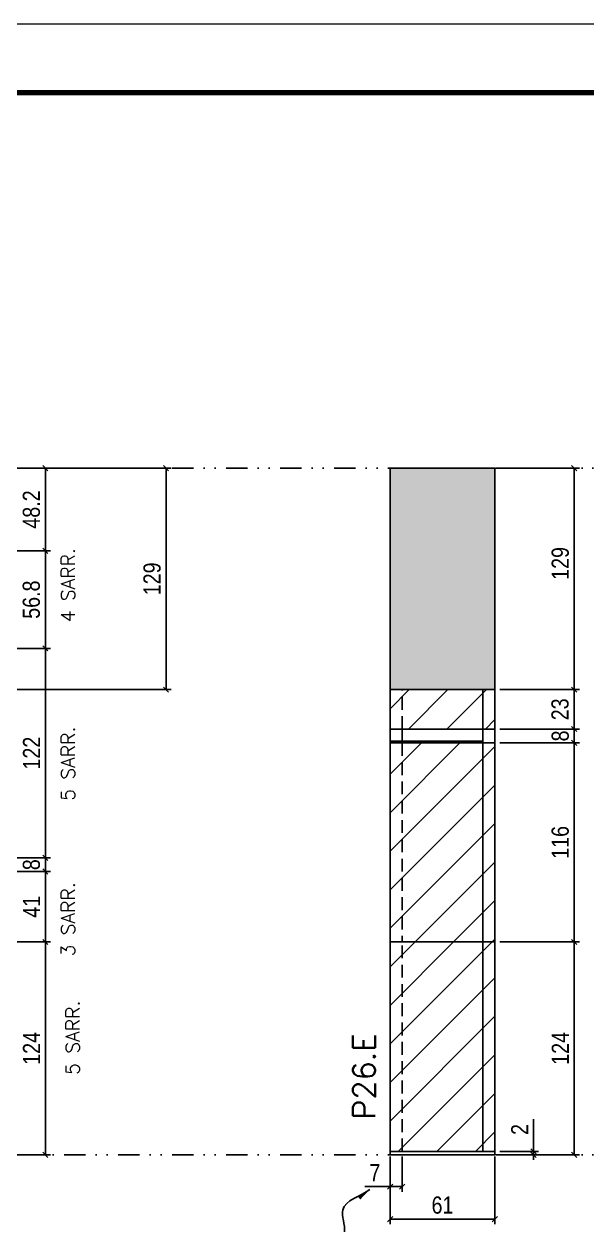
# Model space of a CAD drawing. Extents: x 28748 to 35002, y 14885 to 43501.
# Drawn here: x 34148 to 34476, y 40504 to 41204 of the extents above; entities that cross this region are included whole.
import ezdxf

# ---------------------------------------------------------------- set-up
doc = ezdxf.new("R2010")
doc.units = 0
for name, pattern in [('DASHED', [0.75, 0.5, -0.25]), ('DIVIDE2', [0.625, 0.25, -0.125, 0, -0.125, 0, -0.125]), ('HIDDEN', [0.375, 0.25, -0.125])]:
    doc.linetypes.add(name, pattern=pattern)
for name, color, linetype in [('COTA', 241, 'Continuous'), ('Nível', 160, 'Continuous'), ('Painéis', 200, 'Continuous'), ('SARR_2.2x7', 40, 'Continuous'), ('Sarrafo de Pressão', 42, 'HIDDEN')]:
    doc.layers.add(name, color=color, linetype=linetype)
for name, color, linetype, lineweight in [('Folhas', 255, 'Continuous', 9), ('Hachura', 251, 'Continuous', 9), ('SARRAFO DE PRESSAO', 251, 'DASHED', 9), ('Texto Seção', 7, 'Continuous', 15)]:
    doc.layers.add(name, color=color, linetype=linetype, lineweight=lineweight)
doc.styles.add('COTA TECNICA', font='techl___.ttf', dxfattribs={"height": 10})
doc.styles.add('COTA TECNICA-50', font='techl___.ttf', dxfattribs={"height": 10})
doc.styles.add('REGUA-120', font='ROMANS.shx', dxfattribs={"height": 15})
doc.styles.add('ROMANS', font='romans.shx')
doc.styles.get("Standard").update_dxf_attribs({"font": 'arial.ttf'})
doc.dimstyles.new('COTA PAINEL-50', dxfattribs={"dimtxt": 10, "dimasz": 3, "dimexe": 3, "dimexo": 3, "dimgap": 3, "dimtad": 1, "dimdec": 1, "dimzin": 12, "dimdsep": 46, "dimtxsty": 'COTA TECNICA-50', "dimblk1": 'OBLIQUE', "dimblk2": 'OBLIQUE', "dimsah": 1, "dimcen": 0.9, "dimclrd": 4, "dimclre": 4, "dimclrt": 240, "dimadec": 1, "dimazin": 3, "dimtfac": 1, "dimtdec": 1, "dimtmove": 0, "dimatfit": 3, "dimfxl": 1, "dimtolj": 1, "dimtzin": 12, "dimarcsym": 0})
doc.dimstyles.new('PAINEL', dxfattribs={"dimtxt": 10, "dimasz": 3, "dimexe": 3, "dimexo": 3, "dimgap": 3, "dimtad": 1, "dimdec": 1, "dimzin": 12, "dimdsep": 46, "dimtxsty": 'COTA TECNICA', "dimblk1": 'OBLIQUE', "dimblk2": 'OBLIQUE', "dimsah": 1, "dimcen": 0.9, "dimclrd": 4, "dimclre": 4, "dimclrt": 240, "dimadec": 1, "dimazin": 3, "dimtfac": 1, "dimtdec": 1, "dimtmove": 0, "dimatfit": 3, "dimfxl": 1, "dimtolj": 1, "dimtzin": 12, "dimarcsym": 0})
doc.dimstyles.get("Standard").update_dxf_attribs({"dimtxt": 0.18, "dimasz": 0.18, "dimexe": 0.18, "dimexo": 0.0625, "dimgap": 0.09, "dimtad": 0, "dimtih": 1, "dimtoh": 1, "dimdec": 4, "dimzin": 0, "dimdsep": 46, "dimtxsty": 'Standard', "dimcen": 0.09, "dimadec": 0, "dimazin": 0, "dimtfac": 1, "dimtdec": 4, "dimtofl": 0, "dimtmove": 0, "dimatfit": 3, "dimfxl": 1, "dimtolj": 1, "dimtzin": 0, "dimarcsym": 0})
pattern_1 = [(45, (-100272.658, 8260.539), (-11.2253202, 11.2253202), [])]

# ---------------------------------------------------------------- blocks, each defined once
blk = doc.blocks.new('9999999999')
at = {"layer": 'Folhas'}
blk.add_lwpolyline([(98138.98, 34190.21), (99623.98, 34190.21), (99623.98, 35240.21), (98138.98, 35240.21)], close=True, dxfattribs=at)
at = {"layer": 'Folhas', "color": 30, "const_width": 3}
blk.add_lwpolyline([(98213.98, 34230.21), (99583.98, 34230.21), (99583.98, 35200.21), (98213.98, 35200.21)], close=True, dxfattribs=at)
blk = doc.blocks.new('_Oblique')
at = {"color": 0, "linetype": 'ByBlock', "lineweight": -2}
blk.add_line((-0.5, -0.5), (0.5, 0.5), dxfattribs=at)
blk = doc.blocks.new('*D252')
at = {"layer": 'COTA', "color": 4, "lineweight": -2, "transparency": 16777216}
for p, q in [((34117.26, 40668.88), (34163.5, 40668.88)), ((34160.5, 40544.88), (34160.5, 40668.88)), ((34117.26, 40544.88), (34163.5, 40544.88))]:
    blk.add_line(p, q, dxfattribs=at)
at = {"layer": 'Defpoints', "color": 0, "transparency": 16777216}
for p in [(34114.26, 40668.88), (34160.5, 40668.88), (34114.26, 40544.88)]:
    blk.add_point(p, dxfattribs=at)
at = {"layer": 'COTA', "color": 4, "lineweight": -2, "transparency": 16777216, "xscale": 3, "yscale": 3, "zscale": 3}
for p, rotation in [((34160.5, 40668.88), 90), ((34160.5, 40544.88), 270)]:
    blk.add_blockref('_Oblique', p, dxfattribs=dict(at, rotation=rotation))
at = {"layer": 'COTA', "color": 240, "transparency": 16777216, "insert": (34152.43, 40606.88), "char_height": 10, "attachment_point": 5, "rotation": 90, "style": 'COTA TECNICA-50'}
blk.add_mtext('\\A1;124', dxfattribs=at)
blk = doc.blocks.new('*D254')
at = {"layer": 'COTA', "color": 4, "linetype": 'ByBlock', "lineweight": -2, "transparency": 16777216}
for p, q in [((34117.26, 40839.88), (34163.5, 40839.88)), ((34160.5, 40717.88), (34160.5, 40839.88)), ((34117.26, 40717.88), (34163.5, 40717.88))]:
    blk.add_line(p, q, dxfattribs=at)
at = {"layer": 'Defpoints', "color": 0, "linetype": 'ByBlock', "transparency": 16777216}
for p in [(34114.26, 40839.88), (34160.5, 40839.88), (34114.26, 40717.88)]:
    blk.add_point(p, dxfattribs=at)
at = {"layer": 'COTA', "color": 4, "linetype": 'ByBlock', "lineweight": -2, "transparency": 16777216, "xscale": 3, "yscale": 3, "zscale": 3}
for p, rotation in [((34160.5, 40839.88), 90), ((34160.5, 40717.88), 270)]:
    blk.add_blockref('_Oblique', p, dxfattribs=dict(at, rotation=rotation))
at = {"layer": 'COTA', "color": 240, "linetype": 'ByBlock', "transparency": 16777216, "insert": (34152.44, 40778.88), "char_height": 10, "attachment_point": 5, "rotation": 90, "style": 'COTA TECNICA'}
blk.add_mtext('\\A1;122', dxfattribs=at)
blk = doc.blocks.new('*D1460')
at = {"layer": 'COTA', "color": 4, "linetype": 'ByBlock', "lineweight": -2, "transparency": 16777216}
for p, q in [((34117.26, 40896.68), (34163.5, 40896.68)), ((34160.5, 40896.68), (34160.5, 40839.88)), ((34094.26, 40839.88), (34163.5, 40839.88))]:
    blk.add_line(p, q, dxfattribs=at)
at = {"layer": 'Defpoints', "color": 0, "linetype": 'ByBlock', "transparency": 16777216}
for p in [(34114.26, 40896.68), (34091.26, 40839.88), (34160.5, 40839.88)]:
    blk.add_point(p, dxfattribs=at)
at = {"layer": 'COTA', "color": 4, "linetype": 'ByBlock', "lineweight": -2, "transparency": 16777216, "xscale": 3, "yscale": 3, "zscale": 3}
for p, rotation in [((34160.5, 40896.68), 90), ((34160.5, 40839.88), 270)]:
    blk.add_blockref('_Oblique', p, dxfattribs=dict(at, rotation=rotation))
at = {"layer": 'COTA', "color": 240, "linetype": 'ByBlock', "transparency": 16777216, "insert": (34152.37, 40868.28), "char_height": 10, "attachment_point": 5, "rotation": 90, "style": 'COTA TECNICA'}
blk.add_mtext('\\A1;56.8', dxfattribs=at)
blk = doc.blocks.new('*D1291')
at = {"layer": 'COTA', "color": 4, "lineweight": -2, "transparency": 16777216}
for p, q in [((34361.4, 40543.88), (34361.4, 40504.42)), ((34422.4, 40543.88), (34422.4, 40504.42)), ((34361.4, 40507.42), (34422.4, 40507.42))]:
    blk.add_line(p, q, dxfattribs=at)
at = {"layer": 'Defpoints', "color": 0, "transparency": 16777216}
for p in [(34361.4, 40546.88), (34422.4, 40546.88), (34422.4, 40507.42)]:
    blk.add_point(p, dxfattribs=at)
at = {"layer": 'COTA', "color": 4, "lineweight": -2, "transparency": 16777216, "xscale": 3, "yscale": 3, "zscale": 3, "rotation": 180}
blk.add_blockref('_Oblique', (34361.4, 40507.42), dxfattribs=at)
at = {"layer": 'COTA', "color": 4, "lineweight": -2, "transparency": 16777216, "xscale": 3, "yscale": 3, "zscale": 3}
blk.add_blockref('_Oblique', (34422.4, 40507.42), dxfattribs=at)
at = {"layer": 'COTA', "color": 240, "transparency": 16777216, "insert": (34391.9, 40515.53), "char_height": 10, "attachment_point": 5, "style": 'COTA TECNICA'}
blk.add_mtext('\\A1;61', dxfattribs=at)
blk = doc.blocks.new('*D1292')
at = {"layer": 'COTA', "color": 4, "lineweight": -2, "transparency": 16777216}
for p, q in [((34425.4, 40944.88), (34471.64, 40944.88)), ((34468.64, 40815.88), (34468.64, 40944.88)), ((34425.4, 40815.88), (34471.64, 40815.88))]:
    blk.add_line(p, q, dxfattribs=at)
at = {"layer": 'Defpoints', "color": 0, "transparency": 16777216}
for p in [(34422.4, 40944.88), (34468.64, 40944.88), (34422.4, 40815.88)]:
    blk.add_point(p, dxfattribs=at)
at = {"layer": 'COTA', "color": 4, "lineweight": -2, "transparency": 16777216, "xscale": 3, "yscale": 3, "zscale": 3}
for p, rotation in [((34468.64, 40944.88), 90), ((34468.64, 40815.88), 270)]:
    blk.add_blockref('_Oblique', p, dxfattribs=dict(at, rotation=rotation))
at = {"layer": 'COTA', "color": 240, "transparency": 16777216, "insert": (34460.55, 40889.38), "char_height": 10, "attachment_point": 5, "rotation": 90, "style": 'COTA TECNICA'}
blk.add_mtext('\\A1;129', dxfattribs=at)
blk = doc.blocks.new('*D1293')
at = {"layer": 'COTA', "color": 4, "lineweight": -2, "transparency": 16777216}
for p, q in [((34361.4, 40541.88), (34361.4, 40523.37)), ((34368.4, 40543.88), (34368.4, 40523.37)), ((34361.4, 40526.37), (34346.67, 40526.37)), ((34368.4, 40526.37), (34361.4, 40526.37))]:
    blk.add_line(p, q, dxfattribs=at)
at = {"layer": 'Defpoints', "color": 0, "transparency": 16777216}
for p in [(34361.4, 40544.88), (34368.4, 40546.88), (34361.4, 40526.37)]:
    blk.add_point(p, dxfattribs=at)
at = {"layer": 'COTA', "color": 4, "lineweight": -2, "transparency": 16777216, "xscale": 3, "yscale": 3, "zscale": 3, "rotation": 180}
blk.add_blockref('_Oblique', (34361.4, 40526.37), dxfattribs=at)
at = {"layer": 'COTA', "color": 4, "lineweight": -2, "transparency": 16777216, "xscale": 3, "yscale": 3, "zscale": 3}
blk.add_blockref('_Oblique', (34368.4, 40526.37), dxfattribs=at)
at = {"layer": 'COTA', "color": 240, "transparency": 16777216, "insert": (34352.53, 40534.44), "char_height": 10, "attachment_point": 5, "style": 'COTA TECNICA-50'}
blk.add_mtext('\\A1;7', dxfattribs=at)
blk = doc.blocks.new('*D1294')
at = {"layer": 'COTA', "color": 4, "lineweight": -2, "transparency": 16777216}
for p, q in [((34425.4, 40668.88), (34471.64, 40668.88)), ((34468.64, 40544.88), (34468.64, 40668.88)), ((34425.4, 40544.88), (34471.64, 40544.88))]:
    blk.add_line(p, q, dxfattribs=at)
at = {"layer": 'Defpoints', "color": 0, "transparency": 16777216}
for p in [(34422.4, 40668.88), (34468.64, 40668.88), (34422.4, 40544.88)]:
    blk.add_point(p, dxfattribs=at)
at = {"layer": 'COTA', "color": 4, "lineweight": -2, "transparency": 16777216, "xscale": 3, "yscale": 3, "zscale": 3}
for p, rotation in [((34468.64, 40668.88), 90), ((34468.64, 40544.88), 270)]:
    blk.add_blockref('_Oblique', p, dxfattribs=dict(at, rotation=rotation))
at = {"layer": 'COTA', "color": 240, "transparency": 16777216, "insert": (34460.56, 40606.88), "char_height": 10, "attachment_point": 5, "rotation": 90, "style": 'COTA TECNICA-50'}
blk.add_mtext('\\A1;124', dxfattribs=at)
blk = doc.blocks.new('*D1295')
at = {"layer": 'COTA', "color": 4, "lineweight": -2, "transparency": 16777216}
for p, q in [((34444.92, 40546.88), (34444.92, 40565.68)), ((34425.4, 40546.88), (34447.92, 40546.88)), ((34425.4, 40544.88), (34447.92, 40544.88)), ((34444.92, 40544.88), (34444.92, 40546.88)), ((34444.92, 40544.88), (34444.92, 40541.88))]:
    blk.add_line(p, q, dxfattribs=at)
at = {"layer": 'Defpoints', "color": 0, "transparency": 16777216}
for p in [(34422.4, 40546.88), (34422.4, 40544.88), (34444.92, 40544.88)]:
    blk.add_point(p, dxfattribs=at)
at = {"layer": 'COTA', "color": 4, "lineweight": -2, "transparency": 16777216, "xscale": 3, "yscale": 3, "zscale": 3}
for p, rotation in [((34444.92, 40546.88), 270), ((34444.92, 40544.88), 90)]:
    blk.add_blockref('_Oblique', p, dxfattribs=dict(at, rotation=rotation))
at = {"layer": 'COTA', "color": 240, "transparency": 16777216, "insert": (34436.92, 40559.62), "char_height": 10, "attachment_point": 5, "rotation": 90, "style": 'COTA TECNICA-50'}
blk.add_mtext('\\A1;2', dxfattribs=at)
blk = doc.blocks.new('*D1296')
at = {"layer": 'COTA', "color": 4, "linetype": 'ByBlock', "lineweight": -2, "transparency": 16777216}
for p, q in [((34425.4, 40784.88), (34471.64, 40784.88)), ((34468.64, 40668.88), (34468.64, 40784.88)), ((34425.4, 40668.88), (34471.64, 40668.88))]:
    blk.add_line(p, q, dxfattribs=at)
at = {"layer": 'Defpoints', "color": 0, "linetype": 'ByBlock', "transparency": 16777216}
for p in [(34422.4, 40784.88), (34468.64, 40784.88), (34422.4, 40668.88)]:
    blk.add_point(p, dxfattribs=at)
at = {"layer": 'COTA', "color": 4, "linetype": 'ByBlock', "lineweight": -2, "transparency": 16777216, "xscale": 3, "yscale": 3, "zscale": 3}
for p, rotation in [((34468.64, 40784.88), 90), ((34468.64, 40668.88), 270)]:
    blk.add_blockref('_Oblique', p, dxfattribs=dict(at, rotation=rotation))
at = {"layer": 'COTA', "color": 240, "linetype": 'ByBlock', "transparency": 16777216, "insert": (34460.53, 40726.88), "char_height": 10, "attachment_point": 5, "rotation": 90, "style": 'COTA TECNICA'}
blk.add_mtext('\\A1;116', dxfattribs=at)
blk = doc.blocks.new('*D2163')
at = {"layer": 'COTA', "color": 4, "lineweight": -2, "transparency": 16777216}
for p, q in [((34117.26, 40944.88), (34163.5, 40944.88)), ((34160.5, 40896.68), (34160.5, 40944.88)), ((34094.26, 40896.68), (34163.5, 40896.68))]:
    blk.add_line(p, q, dxfattribs=at)
at = {"layer": 'Defpoints', "color": 0, "transparency": 16777216}
for p in [(34114.26, 40944.88), (34160.5, 40944.88), (34091.26, 40896.68)]:
    blk.add_point(p, dxfattribs=at)
at = {"layer": 'COTA', "color": 4, "lineweight": -2, "transparency": 16777216, "xscale": 3, "yscale": 3, "zscale": 3}
for p, rotation in [((34160.5, 40944.88), 90), ((34160.5, 40896.68), 270)]:
    blk.add_blockref('_Oblique', p, dxfattribs=dict(at, rotation=rotation))
at = {"layer": 'COTA', "color": 240, "transparency": 16777216, "insert": (34152.4, 40920.78), "char_height": 10, "attachment_point": 5, "rotation": 90, "style": 'COTA TECNICA'}
blk.add_mtext('\\A1;48.2', dxfattribs=at)
blk = doc.blocks.new('*D2366')
at = {"layer": 'COTA', "color": 4, "lineweight": -2, "transparency": 16777216}
for p, q in [((34425.4, 40815.88), (34471.64, 40815.88)), ((34468.64, 40792.88), (34468.64, 40815.88)), ((34425.4, 40792.88), (34471.64, 40792.88))]:
    blk.add_line(p, q, dxfattribs=at)
at = {"layer": 'Defpoints', "color": 0, "transparency": 16777216}
for p in [(34422.4, 40815.88), (34468.64, 40815.88), (34422.4, 40792.88)]:
    blk.add_point(p, dxfattribs=at)
at = {"layer": 'COTA', "color": 4, "lineweight": -2, "transparency": 16777216, "xscale": 3, "yscale": 3, "zscale": 3}
for p, rotation in [((34468.64, 40815.88), 90), ((34468.64, 40792.88), 270)]:
    blk.add_blockref('_Oblique', p, dxfattribs=dict(at, rotation=rotation))
at = {"layer": 'COTA', "color": 240, "transparency": 16777216, "insert": (34460.42, 40804.38), "char_height": 10, "attachment_point": 5, "rotation": 90, "style": 'COTA TECNICA'}
blk.add_mtext('\\A1;23', dxfattribs=at)
blk = doc.blocks.new('*D2368')
at = {"layer": 'COTA', "color": 4, "lineweight": -2, "transparency": 16777216}
for p, q in [((34117.26, 40944.88), (34233.8, 40944.88)), ((34230.8, 40944.88), (34230.8, 40815.88)), ((34117.26, 40815.88), (34233.8, 40815.88))]:
    blk.add_line(p, q, dxfattribs=at)
at = {"layer": 'Defpoints', "color": 0, "transparency": 16777216}
for p in [(34114.26, 40944.88), (34114.26, 40815.88), (34230.8, 40815.88)]:
    blk.add_point(p, dxfattribs=at)
at = {"layer": 'COTA', "color": 4, "lineweight": -2, "transparency": 16777216, "xscale": 3, "yscale": 3, "zscale": 3}
for p, rotation in [((34230.8, 40944.88), 90), ((34230.8, 40815.88), 270)]:
    blk.add_blockref('_Oblique', p, dxfattribs=dict(at, rotation=rotation))
at = {"layer": 'COTA', "color": 240, "transparency": 16777216, "insert": (34222.71, 40880.38), "char_height": 10, "attachment_point": 5, "rotation": 90, "style": 'COTA TECNICA'}
blk.add_mtext('\\A1;129', dxfattribs=at)
blk = doc.blocks.new('*D2369')
at = {"layer": 'COTA', "color": 4, "lineweight": -2, "transparency": 16777216}
for p, q in [((34117.26, 40709.88), (34163.5, 40709.88)), ((34160.5, 40709.88), (34160.5, 40668.88)), ((34117.26, 40668.88), (34163.5, 40668.88))]:
    blk.add_line(p, q, dxfattribs=at)
at = {"layer": 'Defpoints', "color": 0, "transparency": 16777216}
for p in [(34114.26, 40709.88), (34114.26, 40668.88), (34160.5, 40668.88)]:
    blk.add_point(p, dxfattribs=at)
at = {"layer": 'COTA', "color": 4, "lineweight": -2, "transparency": 16777216, "xscale": 3, "yscale": 3, "zscale": 3}
for p, rotation in [((34160.5, 40709.88), 90), ((34160.5, 40668.88), 270)]:
    blk.add_blockref('_Oblique', p, dxfattribs=dict(at, rotation=rotation))
at = {"layer": 'COTA', "color": 240, "transparency": 16777216, "insert": (34152.43, 40689.38), "char_height": 10, "attachment_point": 5, "rotation": 90, "style": 'COTA TECNICA'}
blk.add_mtext('\\A1;41', dxfattribs=at)
blk = doc.blocks.new('*D2506')
at = {"layer": 'COTA', "color": 4, "lineweight": -2, "transparency": 16777216}
for p, q in [((34117.26, 40717.88), (34163.5, 40717.88)), ((34160.5, 40709.88), (34160.5, 40717.88)), ((34117.26, 40709.88), (34163.5, 40709.88))]:
    blk.add_line(p, q, dxfattribs=at)
at = {"layer": 'Defpoints', "color": 0, "transparency": 16777216}
for p in [(34114.26, 40717.88), (34160.5, 40717.88), (34114.26, 40709.88)]:
    blk.add_point(p, dxfattribs=at)
at = {"layer": 'COTA', "color": 4, "lineweight": -2, "transparency": 16777216, "xscale": 3, "yscale": 3, "zscale": 3}
for p, rotation in [((34160.5, 40717.88), 90), ((34160.5, 40709.88), 270)]:
    blk.add_blockref('_Oblique', p, dxfattribs=dict(at, rotation=rotation))
at = {"layer": 'COTA', "color": 240, "transparency": 16777216, "insert": (34152.4, 40713.88), "char_height": 10, "attachment_point": 5, "rotation": 90, "style": 'COTA TECNICA'}
blk.add_mtext('\\A1;8', dxfattribs=at)
blk = doc.blocks.new('*D2507')
at = {"layer": 'COTA', "color": 4, "lineweight": -2, "transparency": 16777216}
for p, q in [((34425.4, 40792.88), (34471.64, 40792.88)), ((34468.64, 40784.88), (34468.64, 40792.88)), ((34425.4, 40784.88), (34471.64, 40784.88))]:
    blk.add_line(p, q, dxfattribs=at)
at = {"layer": 'Defpoints', "color": 0, "transparency": 16777216}
for p in [(34422.4, 40792.88), (34468.64, 40792.88), (34422.4, 40784.88)]:
    blk.add_point(p, dxfattribs=at)
at = {"layer": 'COTA', "color": 4, "lineweight": -2, "transparency": 16777216, "xscale": 3, "yscale": 3, "zscale": 3}
for p, rotation in [((34468.64, 40792.88), 90), ((34468.64, 40784.88), 270)]:
    blk.add_blockref('_Oblique', p, dxfattribs=dict(at, rotation=rotation))
at = {"layer": 'COTA', "color": 240, "transparency": 16777216, "insert": (34460.54, 40788.88), "char_height": 10, "attachment_point": 5, "rotation": 90, "style": 'COTA TECNICA'}
blk.add_mtext('\\A1;8', dxfattribs=at)

msp = doc.modelspace()

# ---------------------------------------------------------------- hatches: boundary and pattern name
at = {"layer": 'COTA', "linetype": 'ByBlock'}
h = msp.add_hatch(dxfattribs=at)
h.set_pattern_fill('AR-CONC', color=256, scale=0.03)
h.set_pattern_definition([(50, (-97095.384, 11776.4645), (5.46554007, -0.47817257), [0.5715, -6.2865]), (355, (-97095.384, 11776.4645), (-1.05730264, 5.73170536), [0.4572, -5.02921753]), (100.4514447, (-97094.9286, 11776.4247), (4.40823741, 5.25353256), [0.48570026, -5.34270734]), (46.1842, (-97095.384, 11777.9885), (8.13237123, -1.26126984), [0.85725, -9.42975]), (96.6355576, (-97094.706, 11777.8834), (7.122124, 7.42278374), [0.7285507, -8.01406824]), (351.184151, (-97095.384, 11777.9885), (7.122124, 7.42278374), [0.685799, -7.54379196]), (21, (-97094.622, 11777.6075), (4.54843174, -3.06795595), [0.5715, -6.2865]), (326, (-97094.622, 11777.6075), (1.85406085, 5.52563898), [0.4572, -5.0292]), (71.451445, (-97094.243, 11777.352), (6.40249258, 2.45768307), [0.48570026, -5.34269813]), (37.5, (-97095.384, 11776.4645), (0.092658098, 2.536651166), [0, -4.96824, 0, -5.1054, 0, -5.04825]), (7.5, (-97095.384, 11776.4645), (2.004589875, 3.005417245), [0, -2.91084, 0, -4.85394, 0, -1.92405]), (327.5, (-97097.0833, 11776.4645), (4.067717855, -0.17186232), [0, -1.905, 0, -5.9436, 0, -7.8867]), (317.5, (-97097.8453, 11776.4645), (4.44387544, 0.76279473), [0, -2.4765, 0, -3.94716, 0, -5.6007])])
h.paths.add_polyline_path([(34361.4, 40815.88), (34422.4, 40815.88), (34422.4, 40944.88), (34361.4, 40944.88)])
at = {"layer": 'Hachura'}
h = msp.add_hatch(dxfattribs=at)
h.set_pattern_fill('ANSI31', color=256, scale=5)
h.paths.add_polyline_path([(34422.4, 40815.88), (34361.4, 40815.88), (34361.4, 40792.88), (34422.4, 40792.88)])
at = {"layer": 'Hachura', "linetype": 'ByBlock'}
h = msp.add_hatch(dxfattribs=at)
h.set_pattern_fill('ANSI31', color=256, scale=5)
h.set_pattern_definition(pattern_1)
h.paths.add_polyline_path([(34361.4, 40784.88), (34361.4, 40668.88), (34422.4, 40668.88), (34422.4, 40784.88)])
h = msp.add_hatch(dxfattribs=at)
h.set_pattern_fill('ANSI31', color=256, scale=5)
h.set_pattern_definition(pattern_1)
h.paths.add_polyline_path([(34422.4, 40668.88), (34361.4, 40668.88), (34361.4, 40546.88), (34422.4, 40546.88)])

# ---------------------------------------------------------------- linework, layer by layer
at = {"layer": 'COTA', "linetype": 'ByBlock'}
msp.add_lwpolyline([(34361.4, 40815.88), (34422.4, 40815.88), (34422.4, 40944.88), (34361.4, 40944.88)], close=True, dxfattribs=at)
at = {"layer": 'Nível', "color": 4, "linetype": 'DIVIDE2', "ltscale": 50}
for p, q in [((33605.34, 40944.88), (34975.34, 40944.88)), ((33605.34, 40544.88), (34975.34, 40544.88))]:
    msp.add_line(p, q, dxfattribs=at)
at = {"layer": 'Painéis'}
for p, q in [((34361.4, 40815.88), (34422.4, 40815.88)), ((34361.4, 40784.88), (34361.4, 40815.88)), ((34422.4, 40815.88), (34422.4, 40784.88)), ((34422.4, 40792.88), (34361.4, 40792.88)), ((34361.4, 40784.88), (34361.4, 40668.88)), ((34422.4, 40784.88), (34361.4, 40784.88)), ((34422.4, 40784.88), (34361.4, 40784.88)), ((34422.4, 40668.88), (34422.4, 40784.88)), ((34422.4, 40668.88), (34361.4, 40668.88)), ((34361.4, 40668.88), (34361.4, 40546.88)), ((34361.4, 40668.88), (34422.4, 40668.88)), ((34422.4, 40546.88), (34422.4, 40668.88)), ((34361.4, 40546.88), (34422.4, 40546.88))]:
    msp.add_line(p, q, dxfattribs=at)
msp.add_lwpolyline([(34361.4, 40546.88), (34422.4, 40546.88), (34422.4, 40544.88), (34361.4, 40544.88)], close=True, dxfattribs=at)
at = {"layer": 'SARR_2.2x7'}
for p, q in [((34415.4, 40815.88), (34415.4, 40792.88)), ((34415.4, 40792.88), (34415.4, 40784.88)), ((34415.4, 40785.88), (34361.4, 40785.88)), ((34415.4, 40668.88), (34415.4, 40784.88)), ((34415.4, 40668.88), (34415.4, 40546.88))]:
    msp.add_line(p, q, dxfattribs=at)
at = {"layer": 'Sarrafo de Pressão', "ltscale": 30}
for p, q in [((34368.4, 40792.88), (34368.4, 40815.88)), ((34368.4, 40784.88), (34368.4, 40792.88)), ((34368.4, 40784.88), (34368.4, 40668.88)), ((34368.4, 40546.88), (34368.4, 40668.88))]:
    msp.add_line(p, q, dxfattribs=at)

# ---------------------------------------------------------------- block references
at = {"layer": 'SARRAFO DE PRESSAO', "color": 6, "linetype": 'ByBlock'}
msp.add_blockref('9999999999', (-64622.14, 5963.39), dxfattribs=at)

# ---------------------------------------------------------------- texts
at = {"layer": 'Texto Seção', "linetype": 'Continuous', "style": 'ROMANS'}
for s, p in [('4 SARR.', (34177.7, 40855.13)), ('5 SARR.', (34177.7, 40751.14)), ('3 SARR.', (34177.7, 40660.46)), ('5 SARR.', (34180.41, 40591.5))]:
    msp.add_text(s, height=8, rotation=90, dxfattribs=at).set_placement(p)
at = {"layer": 'Texto Seção', "insert": (34352.73, 40565.34), "char_height": 13, "width": 285.3299, "attachment_point": 7, "rotation": 90, "style": 'REGUA-120'}
msp.add_mtext('P26.E', dxfattribs=at)

# ---------------------------------------------------------------- dimensions: what is measured, and where the dimension line sits
at = {"layer": 'COTA'}
for base, p1, p2, angle, dimstyle, picture, middle in [((34160.5, 40944.88), (34091.26, 40896.68), (34114.26, 40944.88), 90, 'PAINEL', '*D2163', (34152.4, 40920.78)), ((34230.8, 40815.88), (34114.26, 40944.88), (34114.26, 40815.88), 90, 'PAINEL', '*D2368', (34222.71, 40880.38)), ((34468.64, 40815.88), (34422.4, 40792.88), (34422.4, 40815.88), 90, 'PAINEL', '*D2366', (34460.42, 40804.38)), ((34160.5, 40668.88), (34114.26, 40709.88), (34114.26, 40668.88), 90, 'PAINEL', '*D2369', (34152.43, 40689.38)), ((34160.5, 40668.88), (34114.26, 40544.88), (34114.26, 40668.88), 90, 'COTA PAINEL-50', '*D252', (34152.43, 40606.88)), ((34468.64, 40668.88), (34422.4, 40544.88), (34422.4, 40668.88), 90, 'COTA PAINEL-50', '*D1294', (34460.56, 40606.88)), ((34361.4, 40526.37), (34368.4, 40546.88), (34361.4, 40544.88), 180, 'COTA PAINEL-50', '*D1293', (34352.53, 40534.44))]:
    dim = msp.add_linear_dim(base=base, p1=p1, p2=p2, angle=angle, dimstyle=dimstyle, dxfattribs=at)
    dim.commit()
    dim.dimension.update_dxf_attribs({"geometry": picture, "text_midpoint": middle})
dim = msp.add_linear_dim(base=(34468.64, 40944.88), p1=(34422.4, 40815.88), p2=(34422.4, 40944.88), angle=90, dimstyle='PAINEL', override={"dimarcsym": 2}, dxfattribs=at)
dim.commit()
dim.dimension.update_dxf_attribs({"geometry": '*D1292', "text_midpoint": (34468.64, 40889.38), "dimtype": 160})
at = {"layer": 'COTA', "linetype": 'ByBlock'}
for base, p1, p2, picture, middle in [((34160.5, 40839.88), (34114.26, 40896.68), (34091.26, 40839.88), '*D1460', (34152.37, 40868.28)), ((34468.64, 40784.88), (34422.4, 40668.88), (34422.4, 40784.88), '*D1296', (34460.53, 40726.88))]:
    dim = msp.add_linear_dim(base=base, p1=p1, p2=p2, angle=90, dimstyle='PAINEL', dxfattribs=at)
    dim.commit()
    dim.dimension.update_dxf_attribs({"geometry": picture, "text_midpoint": middle})
dim = msp.add_linear_dim(base=(34160.5, 40839.88), p1=(34114.26, 40717.88), p2=(34114.26, 40839.88), angle=90, dimstyle='PAINEL', override={"dimtmove": 1}, dxfattribs=at)
dim.commit()
dim.dimension.update_dxf_attribs({"geometry": '*D254', "text_midpoint": (34152.44, 40778.88)})
at = {"layer": 'COTA'}
for base, p1, p2, dimstyle, picture, middle in [((34468.64, 40792.88), (34422.4, 40784.88), (34422.4, 40792.88), 'PAINEL', '*D2507', (34468.64, 40788.88)), ((34160.5, 40717.88), (34114.26, 40709.88), (34114.26, 40717.88), 'PAINEL', '*D2506', (34160.5, 40713.88)), ((34444.92, 40544.88), (34422.4, 40546.88), (34422.4, 40544.88), 'COTA PAINEL-50', '*D1295', (34444.92, 40559.62))]:
    dim = msp.add_linear_dim(base=base, p1=p1, p2=p2, angle=90, dimstyle=dimstyle, dxfattribs=at)
    dim.commit()
    dim.dimension.update_dxf_attribs({"geometry": picture, "text_midpoint": middle, "dimtype": 160})
dim = msp.add_linear_dim(base=(34422.4, 40507.42), p1=(34361.4, 40546.88), p2=(34422.4, 40546.88), dimstyle='PAINEL', override={"dimarcsym": 2}, dxfattribs=at)
dim.commit()
dim.dimension.update_dxf_attribs({"geometry": '*D1291', "text_midpoint": (34391.9, 40515.53)})

# ---------------------------------------------------------------- leaders
at = {"layer": 'COTA', "path_type": 1}
msp.add_leader([(34349.57, 40524.7), (34333.78, 40512.86), (34334.71, 40499.86), (34329.16, 40490.07)], dimstyle='Standard', override={"dimasz": 8}, dxfattribs=at)

doc.saveas('drawing.dxf')
